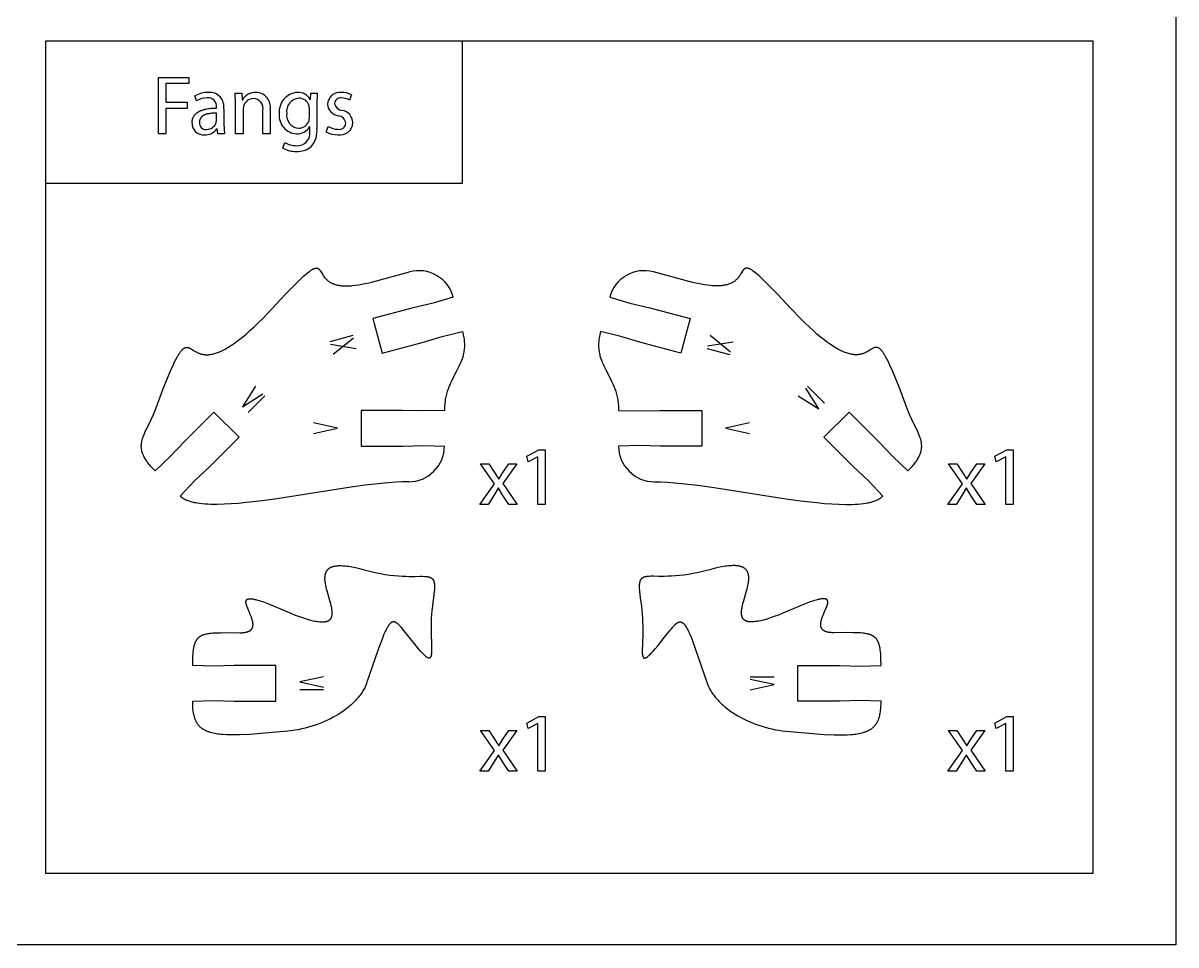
# Model space of a CAD drawing. Extents: x 2 to 317, y 2 to 152.
# Drawn here: x 219.9 to 316.8, y 1.7 to 79.2 of the extents above; entities that cross this region are included whole.
import ezdxf

# ---------------------------------------------------------------- set-up
doc = ezdxf.new("R2010")
doc.units = 0
doc.header["$MEASUREMENT"] = 0
doc.layers.add('DEFAULT', color=18, linetype='CONTINUOUS')

msp = doc.modelspace()

# ---------------------------------------------------------------- linework, layer by layer
at = {"layer": 'DEFAULT', "color": 6}
for p, q in [((234.503, 72.652), (234.362, 73.062)), ((237.784, 72.363), (237.756, 73.288)), ((237.756, 73.288), (238.306, 73.288)), ((238.306, 73.288), (238.342, 72.723)), ((238.342, 72.723), (238.356, 72.723)), ((244.057, 72.772), (244.071, 72.772)), ((244.071, 72.772), (244.099, 73.288)), ((244.099, 73.288), (244.643, 73.288)), ((244.643, 73.288), (244.614, 72.349)), ((247.521, 73.153), (247.366, 72.702)), ((236.169, 72.045), (236.169, 72.116)), ((236.783, 71.968), (236.783, 70.69)), ((237.784, 69.872), (237.784, 72.363)), ((238.448, 72.215), (238.405, 71.926)), ((238.405, 71.926), (238.405, 69.872)), ((240.071, 69.872), (240.071, 71.841)), ((240.692, 71.911), (240.692, 69.872)), ((244.001, 71.94), (243.965, 72.222)), ((244.001, 71.326), (244.001, 71.94)), ((244.614, 72.349), (244.614, 70.366)), ((236.147, 70.825), (236.183, 71.022)), ((236.183, 71.022), (236.183, 71.615)), ((243.951, 70.994), (244.001, 71.326)), ((236.225, 70.302), (236.204, 70.302)), ((236.275, 69.872), (236.225, 70.302)), ((236.839, 69.872), (236.275, 69.872)), ((236.783, 70.69), (236.839, 69.872)), ((238.405, 69.872), (237.784, 69.872)), ((240.692, 69.872), (240.071, 69.872)), ((244.008, 70.458), (243.994, 70.458)), ((244.008, 70.077), (244.008, 70.458)), ((245.404, 70.034), (245.56, 70.507)), ((241.75, 68.679), (241.905, 69.152)), ((259.533, 40.462), (258.376, 42.135)), ((258.376, 42.135), (259.067, 42.135)), ((259.067, 42.135), (259.555, 41.401)), ((261.411, 42.135), (260.246, 40.483)), ((260.26, 41.408), (260.74, 42.135)), ((260.74, 42.135), (261.411, 42.135)), ((298.878, 40.462), (297.721, 42.135)), ((297.721, 42.135), (298.412, 42.135)), ((298.412, 42.135), (298.9, 41.401)), ((300.756, 42.135), (299.591, 40.483)), ((299.605, 41.408), (300.085, 42.135)), ((300.085, 42.135), (300.756, 42.135)), ((259.555, 41.401), (259.9, 40.843)), ((259.9, 40.843), (259.921, 40.843)), ((259.921, 40.843), (260.26, 41.408)), ((298.9, 41.401), (299.245, 40.843)), ((299.245, 40.843), (299.267, 40.843)), ((299.267, 40.843), (299.605, 41.408)), ((258.32, 38.719), (259.533, 40.462)), ((259.858, 40.081), (259.498, 39.489)), ((259.872, 40.081), (259.858, 40.081)), ((260.239, 39.489), (259.872, 40.081)), ((260.246, 40.483), (261.445, 38.719)), ((297.665, 38.719), (298.878, 40.462)), ((299.203, 40.081), (298.843, 39.489)), ((299.217, 40.081), (299.203, 40.081)), ((299.584, 39.489), (299.217, 40.081)), ((299.591, 40.483), (300.791, 38.719)), ((259.498, 39.489), (259.004, 38.719)), ((260.74, 38.719), (260.239, 39.489)), ((298.843, 39.489), (298.349, 38.719)), ((300.085, 38.719), (299.584, 39.489)), ((259.004, 38.719), (258.32, 38.719)), ((261.445, 38.719), (260.74, 38.719)), ((298.349, 38.719), (297.665, 38.719)), ((300.791, 38.719), (300.085, 38.719)), ((259.533, 18.041), (258.376, 19.713)), ((258.376, 19.713), (259.067, 19.713)), ((259.067, 19.713), (259.555, 18.979)), ((261.411, 19.713), (260.246, 18.062)), ((260.26, 18.986), (260.74, 19.713)), ((260.74, 19.713), (261.411, 19.713)), ((298.878, 18.041), (297.721, 19.713)), ((297.721, 19.713), (298.412, 19.713)), ((298.412, 19.713), (298.9, 18.979)), ((300.756, 19.713), (299.591, 18.062)), ((299.605, 18.986), (300.085, 19.713)), ((300.085, 19.713), (300.756, 19.713)), ((259.555, 18.979), (259.9, 18.422)), ((259.9, 18.422), (259.921, 18.422)), ((259.921, 18.422), (260.26, 18.986)), ((298.9, 18.979), (299.245, 18.422)), ((299.245, 18.422), (299.267, 18.422)), ((299.267, 18.422), (299.605, 18.986)), ((258.32, 16.298), (259.533, 18.041)), ((259.858, 17.66), (259.498, 17.067)), ((259.872, 17.66), (259.858, 17.66)), ((260.239, 17.067), (259.872, 17.66)), ((260.246, 18.062), (261.445, 16.298)), ((297.665, 16.298), (298.878, 18.041)), ((299.203, 17.66), (298.843, 17.067)), ((299.217, 17.66), (299.203, 17.66)), ((299.584, 17.067), (299.217, 17.66)), ((299.591, 18.062), (300.791, 16.298)), ((259.498, 17.067), (259.004, 16.298)), ((260.74, 16.298), (260.239, 17.067)), ((298.843, 17.067), (298.349, 16.298)), ((300.085, 16.298), (299.584, 17.067)), ((259.004, 16.298), (258.32, 16.298)), ((261.445, 16.298), (260.74, 16.298)), ((298.349, 16.298), (297.665, 16.298)), ((300.791, 16.298), (300.085, 16.298))]:
    msp.add_line(p, q, dxfattribs=at)
at = {"layer": 'DEFAULT', "color": 1}
for p, q in [((249.317, 57.449), (252.404, 58.274)), ((275.996, 57.449), (272.909, 58.274)), ((254.401, 55.653), (252.701, 55.247)), ((256.08, 56.154), (254.401, 55.653)), ((269.233, 56.154), (270.912, 55.653)), ((270.912, 55.653), (272.613, 55.247)), ((252.701, 55.247), (249.317, 54.344)), ((249.317, 54.344), (250.094, 51.448)), ((272.613, 55.247), (275.996, 54.344)), ((275.996, 54.344), (275.22, 51.448)), ((250.094, 51.448), (253.477, 52.351)), ((253.477, 52.351), (255.152, 52.852)), ((255.152, 52.852), (256.856, 53.258)), ((270.161, 52.852), (268.457, 53.258)), ((271.837, 52.351), (270.161, 52.852)), ((275.22, 51.448), (271.837, 52.351)), ((248.333, 46.632), (248.333, 43.634)), ((251.833, 46.632), (248.333, 46.632)), ((253.583, 46.583), (251.833, 46.632)), ((255.332, 46.632), (253.583, 46.583)), ((269.981, 46.632), (271.731, 46.583)), ((271.731, 46.583), (273.481, 46.632)), ((273.481, 46.632), (276.98, 46.632)), ((276.98, 46.632), (276.98, 43.634)), ((235.954, 46.495), (233.481, 44.022)), ((238.074, 44.375), (235.954, 46.495)), ((287.239, 44.375), (289.359, 46.495)), ((289.359, 46.495), (291.832, 44.022)), ((233.481, 44.022), (232.278, 42.748)), ((235.601, 41.902), (238.074, 44.375)), ((248.333, 43.634), (251.833, 43.634)), ((251.833, 43.634), (253.583, 43.683)), ((253.583, 43.683), (255.332, 43.634)), ((271.731, 43.683), (269.981, 43.634)), ((273.481, 43.634), (271.731, 43.683)), ((276.98, 43.634), (273.481, 43.634)), ((289.712, 41.902), (287.239, 44.375)), ((291.832, 44.022), (293.035, 42.748)), ((232.278, 42.748), (231.005, 41.545)), ((293.035, 42.748), (294.309, 41.545)), ((234.328, 40.699), (235.601, 41.902)), ((290.985, 40.699), (289.712, 41.902)), ((233.125, 39.425), (234.328, 40.699)), ((292.188, 39.425), (290.985, 40.699)), ((235.919, 25.137), (234.17, 25.186)), ((237.669, 25.186), (235.919, 25.137)), ((241.169, 25.186), (237.669, 25.186)), ((241.169, 22.188), (241.169, 25.186)), ((285.046, 22.188), (285.046, 25.186)), ((285.046, 25.186), (288.546, 25.186)), ((288.546, 25.186), (290.296, 25.137)), ((290.296, 25.137), (292.046, 25.186)), ((234.17, 22.188), (235.919, 22.237)), ((235.919, 22.237), (237.669, 22.188)), ((237.669, 22.188), (241.169, 22.188)), ((288.546, 22.188), (285.046, 22.188)), ((290.296, 22.237), (288.546, 22.188)), ((292.046, 22.188), (290.296, 22.237))]:
    msp.add_line(p, q, dxfattribs=at)
at = {"layer": 'DEFAULT', "color": 250}
for p, q in [((247.631, 52.917), (245.702, 52.4)), ((247.689, 52.702), (245.991, 51.325)), ((277.452, 52.055), (279.611, 52.399)), ((279.38, 51.539), (277.682, 52.916)), ((245.76, 52.185), (247.919, 51.842)), ((277.394, 51.84), (279.323, 51.324)), ((285.866, 48.654), (287.278, 47.242)), ((240.235, 47.867), (238.823, 46.455)), ((281.05, 24.243), (283.046, 24.243)), ((245.165, 23.13), (243.169, 23.13))]:
    msp.add_line(p, q, dxfattribs=at)
at = {"layer": 'DEFAULT', "color": 6}
for points in [[(316.836, 1.693), (1.836, 1.693), (1.836, 151.693), (316.836, 151.693)], [(256.836, 65.693), (221.836, 65.693), (221.836, 77.693), (256.836, 77.693)], [(309.836, 7.693), (221.836, 7.693), (221.836, 77.693), (309.836, 77.693)], [(231.286, 74.628), (233.848, 74.628), (233.848, 74.113), (231.9, 74.113), (231.9, 72.532), (233.7, 72.532), (233.7, 72.024), (231.9, 72.024), (231.9, 69.872), (231.286, 69.872)], [(263.195, 42.727), (263.181, 42.727), (262.384, 42.297), (262.263, 42.77), (263.266, 43.306), (263.795, 43.306), (263.795, 38.719), (263.195, 38.719)], [(302.54, 42.727), (302.526, 42.727), (301.729, 42.297), (301.608, 42.77), (302.611, 43.306), (303.14, 43.306), (303.14, 38.719), (302.54, 38.719)], [(263.195, 20.306), (263.181, 20.306), (262.384, 19.876), (262.263, 20.348), (263.266, 20.885), (263.795, 20.885), (263.795, 16.298), (263.195, 16.298)], [(302.54, 20.306), (302.526, 20.306), (301.729, 19.876), (301.608, 20.348), (302.611, 20.885), (303.14, 20.885), (303.14, 16.298), (302.54, 16.298)]]:
    msp.add_lwpolyline(points, close=True, dxfattribs=at)
for points in [[(234.115, 70.775), (234.116, 70.814), (234.118, 70.852), (234.12, 70.889), (234.124, 70.926), (234.129, 70.962), (234.135, 70.998), (234.142, 71.033), (234.149, 71.067), (234.158, 71.101), (234.169, 71.135), (234.18, 71.167), (234.192, 71.2), (234.205, 71.231), (234.219, 71.262), (234.234, 71.293), (234.251, 71.323), (234.268, 71.352), (234.286, 71.381), (234.306, 71.409), (234.326, 71.437), (234.347, 71.464), (234.369, 71.491), (234.393, 71.516), (234.417, 71.542), (234.442, 71.566), (234.469, 71.591), (234.496, 71.614), (234.524, 71.637), (234.554, 71.659), (234.584, 71.681), (234.615, 71.702), (234.647, 71.723), (234.68, 71.742), (234.714, 71.762), (234.75, 71.78), (234.786, 71.798), (234.823, 71.816), (234.86, 71.833), (234.899, 71.849), (234.939, 71.864), (234.98, 71.879), (235.022, 71.893), (235.064, 71.907), (235.108, 71.92), (235.152, 71.933), (235.198, 71.944), (235.291, 71.966), (235.388, 71.985), (235.489, 72.001), (235.594, 72.015), (235.702, 72.027), (235.813, 72.035), (235.928, 72.041), (236.047, 72.045), (236.169, 72.045)], [(236.183, 71.615), (236.055, 71.616), (235.926, 71.613), (235.862, 71.61), (235.798, 71.606), (235.734, 71.601), (235.671, 71.594), (235.609, 71.586), (235.547, 71.576), (235.487, 71.565), (235.427, 71.553), (235.37, 71.538), (235.341, 71.53), (235.313, 71.522), (235.286, 71.513), (235.258, 71.504), (235.232, 71.495), (235.205, 71.484), (235.18, 71.474), (235.155, 71.463), (235.13, 71.451), (235.106, 71.439), (235.082, 71.426), (235.059, 71.413), (235.037, 71.399), (235.015, 71.384), (234.994, 71.369), (234.974, 71.354), (234.964, 71.346), (234.954, 71.338), (234.945, 71.329), (234.935, 71.321), (234.926, 71.312), (234.917, 71.304), (234.908, 71.295), (234.9, 71.286), (234.891, 71.276), (234.883, 71.267), (234.875, 71.257), (234.867, 71.248), (234.859, 71.238), (234.852, 71.228), (234.845, 71.218), (234.838, 71.207), (234.831, 71.197), (234.824, 71.186), (234.818, 71.175), (234.812, 71.164), (234.806, 71.153), (234.8, 71.142), (234.795, 71.13), (234.789, 71.119), (234.784, 71.107), (234.779, 71.095), (234.775, 71.082), (234.771, 71.07), (234.767, 71.057), (234.763, 71.045), (234.759, 71.032), (234.756, 71.018), (234.753, 71.005), (234.75, 70.992), (234.747, 70.978), (234.745, 70.964), (234.743, 70.95), (234.741, 70.936), (234.74, 70.921), (234.738, 70.906), (234.738, 70.892), (234.737, 70.877), (234.736, 70.861), (234.736, 70.846)]]:
    msp.add_lwpolyline(points, dxfattribs=at)
at = {"layer": 'DEFAULT', "color": 1}
for points in [[(240.851, 55.187), (241.981, 56.392), (242.862, 57.297), (243.219, 57.647), (243.528, 57.936), (243.665, 58.058), (243.792, 58.166), (243.909, 58.261), (244.017, 58.343), (244.067, 58.379), (244.115, 58.412), (244.162, 58.442), (244.206, 58.469), (244.248, 58.494), (244.289, 58.516), (244.308, 58.526), (244.327, 58.535), (244.346, 58.543), (244.365, 58.551), (244.382, 58.558), (244.4, 58.565), (244.417, 58.571), (244.434, 58.576), (244.45, 58.581), (244.466, 58.585), (244.482, 58.589), (244.497, 58.592), (244.512, 58.594), (244.526, 58.596), (244.541, 58.597), (244.555, 58.598), (244.568, 58.598), (244.582, 58.598), (244.595, 58.597), (244.608, 58.595), (244.62, 58.593), (244.633, 58.591), (244.645, 58.588), (244.657, 58.585), (244.668, 58.581), (244.68, 58.576), (244.691, 58.572), (244.702, 58.566), (244.712, 58.561), (244.723, 58.555), (244.733, 58.548), (244.744, 58.541), (244.754, 58.534), (244.764, 58.526), (244.773, 58.518), (244.783, 58.509), (244.793, 58.5), (244.802, 58.491), (244.811, 58.481), (244.82, 58.471), (244.83, 58.461), (244.839, 58.45), (244.857, 58.428), (244.874, 58.404), (244.892, 58.379), (244.909, 58.353), (244.927, 58.326), (245.075, 58.08), (245.118, 58.013), (245.163, 57.945), (245.187, 57.91), (245.212, 57.875), (245.238, 57.841), (245.265, 57.806), (245.294, 57.771), (245.324, 57.737), (245.355, 57.702), (245.387, 57.668), (245.421, 57.635), (245.457, 57.601), (245.494, 57.569), (245.533, 57.536), (245.574, 57.505), (245.617, 57.474), (245.661, 57.443), (245.708, 57.414), (245.756, 57.385), (245.807, 57.358), (245.86, 57.331), (245.915, 57.306), (245.973, 57.281), (246.033, 57.258), (246.096, 57.236), (246.161, 57.215), (246.229, 57.196), (246.299, 57.178), (246.372, 57.162), (246.448, 57.148), (246.528, 57.135), (246.61, 57.123), (246.695, 57.114), (246.783, 57.106), (246.874, 57.101), (246.969, 57.097), (247.067, 57.096), (247.169, 57.096), (247.274, 57.099), (247.383, 57.104), (247.495, 57.111), (247.611, 57.121), (247.854, 57.148), (248.113, 57.185), (248.388, 57.233), (248.68, 57.293), (248.99, 57.365), (249.317, 57.449)], [(284.463, 55.187), (283.332, 56.392), (282.452, 57.297), (282.094, 57.647), (281.785, 57.936), (281.648, 58.058), (281.521, 58.166), (281.404, 58.261), (281.297, 58.343), (281.246, 58.379), (281.198, 58.412), (281.152, 58.442), (281.107, 58.469), (281.065, 58.494), (281.025, 58.516), (281.005, 58.526), (280.986, 58.535), (280.967, 58.543), (280.949, 58.551), (280.931, 58.558), (280.914, 58.565), (280.896, 58.571), (280.88, 58.576), (280.863, 58.581), (280.847, 58.585), (280.832, 58.589), (280.816, 58.592), (280.802, 58.594), (280.787, 58.596), (280.773, 58.597), (280.759, 58.598), (280.745, 58.598), (280.732, 58.598), (280.718, 58.597), (280.706, 58.595), (280.693, 58.593), (280.681, 58.591), (280.669, 58.588), (280.657, 58.585), (280.645, 58.581), (280.634, 58.576), (280.623, 58.572), (280.612, 58.566), (280.601, 58.561), (280.59, 58.555), (280.58, 58.548), (280.57, 58.541), (280.56, 58.534), (280.55, 58.526), (280.54, 58.518), (280.53, 58.509), (280.521, 58.5), (280.511, 58.491), (280.502, 58.481), (280.493, 58.471), (280.484, 58.461), (280.475, 58.45), (280.457, 58.428), (280.439, 58.404), (280.422, 58.379), (280.404, 58.353), (280.387, 58.326), (280.238, 58.08), (280.196, 58.013), (280.151, 57.945), (280.127, 57.91), (280.101, 57.875), (280.075, 57.841), (280.048, 57.806), (280.02, 57.771), (279.99, 57.737), (279.959, 57.702), (279.926, 57.668), (279.892, 57.635), (279.856, 57.601), (279.819, 57.569), (279.78, 57.536), (279.739, 57.505), (279.697, 57.474), (279.652, 57.443), (279.606, 57.414), (279.557, 57.385), (279.506, 57.358), (279.453, 57.331), (279.398, 57.306), (279.34, 57.281), (279.28, 57.258), (279.218, 57.236), (279.153, 57.215), (279.085, 57.196), (279.014, 57.178), (278.941, 57.162), (278.865, 57.148), (278.786, 57.135), (278.704, 57.123), (278.619, 57.114), (278.53, 57.106), (278.439, 57.101), (278.344, 57.097), (278.246, 57.096), (278.145, 57.096), (278.04, 57.099), (277.931, 57.104), (277.819, 57.111), (277.703, 57.121), (277.459, 57.148), (277.2, 57.185), (276.925, 57.233), (276.633, 57.293), (276.323, 57.365), (275.996, 57.449)], [(231.005, 46.636), (231.731, 48.541), (232.306, 49.946), (232.546, 50.483), (232.656, 50.713), (232.76, 50.92), (232.858, 51.104), (232.95, 51.266), (232.995, 51.339), (233.038, 51.408), (233.08, 51.471), (233.121, 51.53), (233.161, 51.584), (233.2, 51.633), (233.22, 51.656), (233.239, 51.678), (233.258, 51.699), (233.276, 51.719), (233.295, 51.738), (233.313, 51.756), (233.331, 51.773), (233.349, 51.789), (233.367, 51.804), (233.384, 51.818), (233.402, 51.831), (233.419, 51.843), (233.436, 51.855), (233.454, 51.865), (233.471, 51.875), (233.487, 51.884), (233.504, 51.891), (233.521, 51.899), (233.537, 51.905), (233.554, 51.91), (233.57, 51.915), (233.586, 51.919), (233.603, 51.923), (233.619, 51.925), (233.635, 51.927), (233.651, 51.929), (233.667, 51.929), (233.683, 51.929), (233.699, 51.928), (233.715, 51.927), (233.731, 51.925), (233.747, 51.923), (233.763, 51.92), (233.779, 51.916), (233.795, 51.912), (233.812, 51.908), (233.828, 51.903), (233.844, 51.897), (233.86, 51.891), (233.876, 51.885), (233.893, 51.878), (233.909, 51.87), (233.942, 51.855), (233.976, 51.838), (234.01, 51.819), (234.079, 51.779), (234.225, 51.688), (234.385, 51.592), (234.471, 51.544), (234.515, 51.52), (234.561, 51.497), (234.609, 51.475), (234.657, 51.454), (234.707, 51.433), (234.759, 51.414), (234.812, 51.396), (234.866, 51.379), (234.922, 51.364), (234.98, 51.35), (235.01, 51.344), (235.04, 51.338), (235.07, 51.333), (235.101, 51.328), (235.132, 51.324), (235.164, 51.32), (235.196, 51.317), (235.229, 51.314), (235.263, 51.312), (235.296, 51.311), (235.331, 51.31), (235.365, 51.309), (235.401, 51.31), (235.437, 51.311), (235.473, 51.312), (235.51, 51.315), (235.547, 51.318), (235.586, 51.321), (235.663, 51.331), (235.743, 51.344), (235.826, 51.36), (235.911, 51.379), (235.998, 51.402), (236.088, 51.428), (236.181, 51.458), (236.276, 51.492), (236.374, 51.53), (236.474, 51.573), (236.578, 51.619), (236.684, 51.67), (236.793, 51.725), (236.905, 51.785), (237.021, 51.85), (237.139, 51.919), (237.261, 51.994), (237.386, 52.074), (237.514, 52.159), (237.78, 52.346), (238.06, 52.556), (238.354, 52.79), (238.663, 53.049), (238.987, 53.334), (239.327, 53.646), (239.683, 53.987), (240.055, 54.356), (240.851, 55.187)], [(294.309, 46.636), (293.583, 48.541), (293.007, 49.946), (292.767, 50.483), (292.657, 50.713), (292.554, 50.92), (292.456, 51.104), (292.363, 51.266), (292.319, 51.339), (292.276, 51.408), (292.233, 51.471), (292.192, 51.53), (292.152, 51.584), (292.113, 51.633), (292.094, 51.656), (292.075, 51.678), (292.056, 51.699), (292.037, 51.719), (292.019, 51.738), (292, 51.756), (291.982, 51.773), (291.964, 51.789), (291.947, 51.804), (291.929, 51.818), (291.911, 51.831), (291.894, 51.843), (291.877, 51.855), (291.86, 51.865), (291.843, 51.875), (291.826, 51.884), (291.809, 51.891), (291.793, 51.899), (291.776, 51.905), (291.76, 51.91), (291.743, 51.915), (291.727, 51.919), (291.711, 51.923), (291.695, 51.925), (291.678, 51.927), (291.662, 51.929), (291.646, 51.929), (291.63, 51.929), (291.614, 51.928), (291.598, 51.927), (291.582, 51.925), (291.566, 51.923), (291.55, 51.92), (291.534, 51.916), (291.518, 51.912), (291.502, 51.908), (291.486, 51.903), (291.47, 51.897), (291.453, 51.891), (291.437, 51.885), (291.421, 51.878), (291.404, 51.87), (291.371, 51.855), (291.338, 51.838), (291.304, 51.819), (291.235, 51.779), (291.088, 51.688), (290.929, 51.592), (290.843, 51.544), (290.798, 51.52), (290.752, 51.497), (290.705, 51.475), (290.656, 51.454), (290.606, 51.433), (290.555, 51.414), (290.502, 51.396), (290.447, 51.379), (290.391, 51.364), (290.333, 51.35), (290.304, 51.344), (290.274, 51.338), (290.243, 51.333), (290.213, 51.328), (290.181, 51.324), (290.149, 51.32), (290.117, 51.317), (290.084, 51.314), (290.051, 51.312), (290.017, 51.311), (289.983, 51.31), (289.948, 51.309), (289.913, 51.31), (289.877, 51.311), (289.84, 51.312), (289.803, 51.315), (289.766, 51.318), (289.728, 51.321), (289.65, 51.331), (289.57, 51.344), (289.488, 51.36), (289.403, 51.379), (289.315, 51.402), (289.225, 51.428), (289.133, 51.458), (289.038, 51.492), (288.94, 51.53), (288.839, 51.573), (288.736, 51.619), (288.629, 51.67), (288.52, 51.725), (288.408, 51.785), (288.293, 51.85), (288.174, 51.919), (288.053, 51.994), (287.928, 52.074), (287.8, 52.159), (287.534, 52.346), (287.254, 52.556), (286.959, 52.79), (286.65, 53.049), (286.326, 53.334), (285.987, 53.646), (285.631, 53.987), (285.259, 54.356), (284.463, 55.187)], [(256.856, 53.258), (256.89, 53.123), (256.92, 52.992), (256.946, 52.864), (256.967, 52.739), (256.984, 52.616), (256.998, 52.497), (257.008, 52.379), (257.014, 52.264), (257.016, 52.152), (257.015, 52.042), (257.011, 51.934), (257.004, 51.828), (256.994, 51.724), (256.98, 51.622), (256.964, 51.521), (256.946, 51.423), (256.924, 51.326), (256.901, 51.23), (256.875, 51.135), (256.847, 51.042), (256.817, 50.95), (256.785, 50.859), (256.751, 50.769), (256.715, 50.68), (256.64, 50.504), (256.559, 50.33), (256.385, 49.985), (256.019, 49.284), (255.929, 49.102), (255.842, 48.916), (255.759, 48.724), (255.68, 48.527), (255.642, 48.426), (255.606, 48.322), (255.572, 48.217), (255.539, 48.11), (255.509, 48.001), (255.48, 47.89), (255.454, 47.776), (255.43, 47.66), (255.408, 47.542), (255.389, 47.42), (255.372, 47.297), (255.358, 47.17), (255.347, 47.04), (255.339, 46.907), (255.334, 46.771), (255.332, 46.632)], [(268.457, 53.258), (268.423, 53.123), (268.393, 52.992), (268.368, 52.864), (268.346, 52.739), (268.329, 52.616), (268.315, 52.497), (268.306, 52.379), (268.3, 52.264), (268.297, 52.152), (268.298, 52.042), (268.302, 51.934), (268.31, 51.828), (268.32, 51.724), (268.333, 51.622), (268.349, 51.521), (268.368, 51.423), (268.389, 51.326), (268.413, 51.23), (268.439, 51.135), (268.467, 51.042), (268.497, 50.95), (268.529, 50.859), (268.563, 50.769), (268.598, 50.68), (268.674, 50.504), (268.755, 50.33), (268.928, 49.985), (269.294, 49.284), (269.384, 49.102), (269.471, 48.916), (269.555, 48.724), (269.634, 48.527), (269.671, 48.426), (269.707, 48.322), (269.741, 48.217), (269.774, 48.11), (269.805, 48.001), (269.833, 47.89), (269.86, 47.776), (269.884, 47.66), (269.906, 47.542), (269.925, 47.42), (269.942, 47.297), (269.955, 47.17), (269.966, 47.04), (269.975, 46.907), (269.979, 46.771), (269.981, 46.632)], [(231.005, 41.545), (230.816, 41.741), (230.729, 41.835), (230.646, 41.928), (230.569, 42.02), (230.495, 42.109), (230.427, 42.197), (230.362, 42.284), (230.302, 42.369), (230.247, 42.452), (230.195, 42.534), (230.147, 42.615), (230.104, 42.695), (230.064, 42.773), (230.028, 42.851), (230.011, 42.889), (229.995, 42.927), (229.98, 42.965), (229.966, 43.003), (229.953, 43.04), (229.941, 43.077), (229.93, 43.114), (229.919, 43.151), (229.909, 43.187), (229.9, 43.224), (229.892, 43.26), (229.885, 43.296), (229.879, 43.332), (229.873, 43.367), (229.868, 43.403), (229.864, 43.438), (229.86, 43.474), (229.857, 43.509), (229.855, 43.544), (229.854, 43.579), (229.853, 43.614), (229.853, 43.649), (229.854, 43.683), (229.855, 43.718), (229.857, 43.752), (229.86, 43.787), (229.863, 43.821), (229.867, 43.856), (229.877, 43.924), (229.889, 43.993), (229.903, 44.062), (229.919, 44.13), (229.937, 44.199), (229.958, 44.268), (229.98, 44.337), (230.004, 44.407), (230.03, 44.477), (230.086, 44.618), (230.148, 44.761), (230.215, 44.908), (230.361, 45.211), (230.683, 45.872), (230.847, 46.239), (230.927, 46.434), (231.005, 46.636)], [(294.309, 41.545), (294.497, 41.741), (294.585, 41.835), (294.667, 41.928), (294.745, 42.02), (294.818, 42.109), (294.887, 42.197), (294.951, 42.284), (295.011, 42.369), (295.067, 42.452), (295.118, 42.534), (295.166, 42.615), (295.21, 42.695), (295.25, 42.773), (295.286, 42.851), (295.302, 42.889), (295.318, 42.927), (295.333, 42.965), (295.347, 43.003), (295.36, 43.04), (295.372, 43.077), (295.384, 43.114), (295.394, 43.151), (295.404, 43.187), (295.413, 43.224), (295.421, 43.26), (295.428, 43.296), (295.435, 43.332), (295.441, 43.367), (295.446, 43.403), (295.45, 43.438), (295.453, 43.474), (295.456, 43.509), (295.458, 43.544), (295.46, 43.579), (295.46, 43.614), (295.46, 43.649), (295.459, 43.683), (295.458, 43.718), (295.456, 43.752), (295.453, 43.787), (295.45, 43.821), (295.446, 43.856), (295.437, 43.924), (295.425, 43.993), (295.411, 44.062), (295.394, 44.13), (295.376, 44.199), (295.356, 44.268), (295.333, 44.337), (295.309, 44.407), (295.284, 44.477), (295.227, 44.618), (295.165, 44.761), (295.098, 44.908), (294.952, 45.211), (294.631, 45.872), (294.467, 46.239), (294.387, 46.434), (294.309, 46.636)], [(252.334, 40.635), (251.797, 40.626), (251.228, 40.598), (250.629, 40.555), (250.004, 40.496), (248.685, 40.342), (247.293, 40.148), (241.447, 39.235), (240.03, 39.037), (238.675, 38.876), (238.028, 38.814), (237.405, 38.766), (236.809, 38.734), (236.243, 38.72), (235.972, 38.72), (235.709, 38.724), (235.456, 38.734), (235.211, 38.75), (234.976, 38.77), (234.752, 38.797), (234.537, 38.83), (234.433, 38.848), (234.333, 38.868), (234.235, 38.89), (234.14, 38.914), (234.047, 38.939), (233.958, 38.965), (233.871, 38.994), (233.788, 39.024), (233.707, 39.056), (233.63, 39.089), (233.592, 39.107), (233.555, 39.125), (233.519, 39.143), (233.484, 39.162), (233.45, 39.181), (233.416, 39.201), (233.383, 39.221), (233.351, 39.242), (233.32, 39.263), (233.29, 39.285), (233.26, 39.307), (233.231, 39.33), (233.203, 39.353), (233.176, 39.376), (233.15, 39.401), (233.125, 39.425)], [(272.98, 40.635), (273.516, 40.626), (274.085, 40.598), (274.684, 40.555), (275.309, 40.496), (276.628, 40.342), (278.02, 40.148), (283.866, 39.235), (285.284, 39.037), (286.639, 38.876), (287.286, 38.814), (287.909, 38.766), (288.504, 38.734), (289.07, 38.72), (289.341, 38.72), (289.604, 38.724), (289.858, 38.734), (290.102, 38.75), (290.337, 38.77), (290.562, 38.797), (290.777, 38.83), (290.88, 38.848), (290.981, 38.868), (291.079, 38.89), (291.174, 38.914), (291.266, 38.939), (291.355, 38.965), (291.442, 38.994), (291.526, 39.024), (291.606, 39.056), (291.684, 39.089), (291.721, 39.107), (291.758, 39.125), (291.794, 39.143), (291.829, 39.162), (291.864, 39.181), (291.897, 39.201), (291.93, 39.221), (291.962, 39.242), (291.993, 39.263), (292.024, 39.285), (292.053, 39.307), (292.082, 39.33), (292.11, 39.353), (292.137, 39.376), (292.163, 39.401), (292.188, 39.425)], [(241.564, 29.942), (242.415, 29.581), (242.798, 29.43), (243.154, 29.298), (243.482, 29.184), (243.786, 29.088), (244.064, 29.01), (244.195, 28.976), (244.319, 28.947), (244.438, 28.922), (244.551, 28.901), (244.659, 28.883), (244.761, 28.87), (244.858, 28.86), (244.95, 28.853), (244.994, 28.851), (245.037, 28.85), (245.079, 28.85), (245.119, 28.851), (245.158, 28.852), (245.196, 28.855), (245.233, 28.858), (245.268, 28.862), (245.303, 28.867), (245.336, 28.872), (245.368, 28.879), (245.4, 28.886), (245.43, 28.894), (245.459, 28.903), (245.486, 28.912), (245.513, 28.922), (245.539, 28.933), (245.564, 28.945), (245.588, 28.957), (245.611, 28.97), (245.632, 28.984), (245.653, 28.998), (245.673, 29.013), (245.692, 29.029), (245.71, 29.046), (245.727, 29.063), (245.744, 29.08), (245.759, 29.099), (245.773, 29.118), (245.787, 29.137), (245.8, 29.158), (245.812, 29.178), (245.823, 29.2), (245.834, 29.222), (245.843, 29.244), (245.852, 29.267), (245.86, 29.291), (245.868, 29.315), (245.874, 29.339), (245.88, 29.364), (245.885, 29.39), (245.89, 29.416), (245.894, 29.443), (245.897, 29.47), (245.9, 29.498), (245.902, 29.526), (245.903, 29.554), (245.904, 29.583), (245.904, 29.612), (245.904, 29.642), (245.901, 29.703), (245.897, 29.765), (245.89, 29.829), (245.882, 29.894), (245.872, 29.961), (245.86, 30.029), (245.847, 30.098), (245.816, 30.239), (245.781, 30.384), (245.742, 30.533), (245.655, 30.837), (245.476, 31.459), (245.435, 31.613), (245.398, 31.766), (245.364, 31.917), (245.336, 32.065), (245.325, 32.138), (245.314, 32.21), (245.306, 32.281), (245.299, 32.351), (245.295, 32.42), (245.292, 32.487), (245.292, 32.553), (245.293, 32.586), (245.294, 32.618), (245.296, 32.65), (245.299, 32.682), (245.302, 32.713), (245.306, 32.744), (245.31, 32.774), (245.315, 32.804), (245.321, 32.834), (245.328, 32.863), (245.335, 32.891), (245.343, 32.92), (245.352, 32.948), (245.362, 32.975), (245.372, 33.002), (245.383, 33.028), (245.395, 33.054), (245.408, 33.079), (245.421, 33.104), (245.436, 33.129), (245.451, 33.152), (245.467, 33.176), (245.484, 33.199), (245.502, 33.221), (245.521, 33.242), (245.541, 33.263), (245.562, 33.284), (245.583, 33.304), (245.606, 33.323), (245.63, 33.342), (245.655, 33.36), (245.68, 33.377), (245.707, 33.394), (245.735, 33.41), (245.764, 33.425), (245.794, 33.44), (245.825, 33.454), (245.857, 33.468), (245.89, 33.48), (245.924, 33.492), (245.96, 33.504), (245.996, 33.514), (246.034, 33.524), (246.073, 33.533), (246.114, 33.541), (246.155, 33.549), (246.198, 33.556), (246.242, 33.562), (246.287, 33.567), (246.333, 33.571), (246.381, 33.575), (246.43, 33.578), (246.532, 33.581), (246.64, 33.581), (246.753, 33.577), (246.871, 33.569), (246.995, 33.559), (247.125, 33.544), (247.261, 33.525), (247.403, 33.503), (247.552, 33.477), (247.867, 33.413), (248.208, 33.332), (248.577, 33.234)], [(248.577, 33.234), (249.06, 33.106), (249.519, 32.999), (249.954, 32.912), (250.366, 32.841), (250.755, 32.786), (251.122, 32.744), (251.466, 32.714), (251.79, 32.694), (252.092, 32.682), (252.375, 32.676), (252.879, 32.677), (253.308, 32.682), (253.495, 32.681), (253.665, 32.676), (253.743, 32.672), (253.817, 32.665), (253.852, 32.661), (253.887, 32.657), (253.92, 32.652), (253.953, 32.646), (253.984, 32.64), (254.014, 32.633), (254.044, 32.625), (254.072, 32.617), (254.099, 32.608), (254.113, 32.603), (254.126, 32.599), (254.139, 32.593), (254.151, 32.588), (254.164, 32.582), (254.176, 32.577), (254.188, 32.571), (254.199, 32.565), (254.211, 32.558), (254.222, 32.552), (254.233, 32.545), (254.244, 32.538), (254.254, 32.53), (254.265, 32.523), (254.275, 32.515), (254.284, 32.507), (254.294, 32.499), (254.303, 32.49), (254.312, 32.482), (254.321, 32.473), (254.33, 32.463), (254.338, 32.454), (254.347, 32.444), (254.355, 32.434), (254.362, 32.424), (254.37, 32.413), (254.377, 32.402), (254.384, 32.391), (254.391, 32.38), (254.398, 32.368), (254.405, 32.356), (254.411, 32.344), (254.417, 32.331), (254.423, 32.318), (254.428, 32.305), (254.434, 32.291), (254.439, 32.278), (254.444, 32.263), (254.449, 32.249), (254.453, 32.234), (254.458, 32.219), (254.462, 32.203), (254.469, 32.172), (254.476, 32.138), (254.482, 32.103), (254.488, 32.067), (254.492, 32.03), (254.496, 31.991), (254.499, 31.95), (254.501, 31.908), (254.503, 31.864), (254.503, 31.819), (254.503, 31.724), (254.499, 31.622), (254.492, 31.513), (254.483, 31.396), (254.456, 31.142), (254.418, 30.856), (254.371, 30.537)], [(277.639, 33.234), (277.155, 33.106), (276.696, 32.999), (276.261, 32.912), (275.849, 32.841), (275.46, 32.786), (275.094, 32.744), (274.749, 32.714), (274.425, 32.694), (274.123, 32.682), (273.841, 32.676), (273.336, 32.677), (272.907, 32.682), (272.72, 32.681), (272.551, 32.676), (272.472, 32.672), (272.398, 32.665), (272.363, 32.661), (272.328, 32.657), (272.295, 32.652), (272.263, 32.646), (272.231, 32.64), (272.201, 32.633), (272.172, 32.625), (272.143, 32.617), (272.116, 32.608), (272.102, 32.603), (272.089, 32.599), (272.076, 32.593), (272.064, 32.588), (272.051, 32.582), (272.039, 32.577), (272.027, 32.571), (272.016, 32.565), (272.004, 32.558), (271.993, 32.552), (271.982, 32.545), (271.971, 32.538), (271.961, 32.53), (271.951, 32.523), (271.941, 32.515), (271.931, 32.507), (271.921, 32.499), (271.912, 32.49), (271.903, 32.482), (271.894, 32.473), (271.885, 32.463), (271.877, 32.454), (271.869, 32.444), (271.861, 32.434), (271.853, 32.424), (271.845, 32.413), (271.838, 32.402), (271.831, 32.391), (271.824, 32.38), (271.817, 32.368), (271.811, 32.356), (271.804, 32.344), (271.798, 32.331), (271.793, 32.318), (271.787, 32.305), (271.782, 32.291), (271.776, 32.278), (271.771, 32.263), (271.767, 32.249), (271.762, 32.234), (271.758, 32.219), (271.753, 32.203), (271.746, 32.172), (271.739, 32.138), (271.733, 32.103), (271.727, 32.067), (271.723, 32.03), (271.719, 31.991), (271.716, 31.95), (271.714, 31.908), (271.713, 31.864), (271.712, 31.819), (271.713, 31.724), (271.716, 31.622), (271.723, 31.513), (271.732, 31.396), (271.759, 31.142), (271.797, 30.856), (271.844, 30.537)], [(284.651, 29.942), (283.8, 29.581), (283.417, 29.43), (283.062, 29.298), (282.733, 29.184), (282.429, 29.088), (282.151, 29.01), (282.02, 28.976), (281.896, 28.947), (281.777, 28.922), (281.664, 28.901), (281.556, 28.883), (281.454, 28.87), (281.357, 28.86), (281.265, 28.853), (281.221, 28.851), (281.178, 28.85), (281.137, 28.85), (281.096, 28.851), (281.057, 28.852), (281.019, 28.855), (280.982, 28.858), (280.947, 28.862), (280.912, 28.867), (280.879, 28.872), (280.847, 28.879), (280.816, 28.886), (280.786, 28.894), (280.757, 28.903), (280.729, 28.912), (280.702, 28.922), (280.676, 28.933), (280.651, 28.945), (280.627, 28.957), (280.605, 28.97), (280.583, 28.984), (280.562, 28.998), (280.542, 29.013), (280.523, 29.029), (280.505, 29.046), (280.488, 29.063), (280.472, 29.08), (280.456, 29.099), (280.442, 29.118), (280.428, 29.137), (280.415, 29.158), (280.403, 29.178), (280.392, 29.2), (280.382, 29.222), (280.372, 29.244), (280.363, 29.267), (280.355, 29.291), (280.348, 29.315), (280.341, 29.339), (280.335, 29.364), (280.33, 29.39), (280.325, 29.416), (280.321, 29.443), (280.318, 29.47), (280.316, 29.498), (280.314, 29.526), (280.312, 29.554), (280.311, 29.583), (280.311, 29.612), (280.312, 29.642), (280.314, 29.703), (280.318, 29.765), (280.325, 29.829), (280.333, 29.894), (280.343, 29.961), (280.355, 30.029), (280.368, 30.098), (280.399, 30.239), (280.434, 30.384), (280.473, 30.533), (280.56, 30.837), (280.739, 31.459), (280.78, 31.613), (280.818, 31.766), (280.851, 31.917), (280.879, 32.065), (280.891, 32.138), (280.901, 32.21), (280.909, 32.281), (280.916, 32.351), (280.92, 32.42), (280.923, 32.487), (280.923, 32.553), (280.922, 32.586), (280.921, 32.618), (280.919, 32.65), (280.917, 32.682), (280.913, 32.713), (280.909, 32.744), (280.905, 32.774), (280.9, 32.804), (280.894, 32.834), (280.887, 32.863), (280.88, 32.891), (280.872, 32.92), (280.863, 32.948), (280.854, 32.975), (280.843, 33.002), (280.832, 33.028), (280.82, 33.054), (280.807, 33.079), (280.794, 33.104), (280.779, 33.129), (280.764, 33.152), (280.748, 33.176), (280.731, 33.199), (280.713, 33.221), (280.694, 33.242), (280.674, 33.263), (280.654, 33.284), (280.632, 33.304), (280.609, 33.323), (280.585, 33.342), (280.561, 33.36), (280.535, 33.377), (280.508, 33.394), (280.48, 33.41), (280.452, 33.425), (280.422, 33.44), (280.391, 33.454), (280.359, 33.468), (280.325, 33.48), (280.291, 33.492), (280.255, 33.504), (280.219, 33.514), (280.181, 33.524), (280.142, 33.533), (280.102, 33.541), (280.06, 33.549), (280.017, 33.556), (279.974, 33.562), (279.928, 33.567), (279.882, 33.571), (279.834, 33.575), (279.785, 33.578), (279.683, 33.581), (279.576, 33.581), (279.463, 33.577), (279.344, 33.569), (279.22, 33.559), (279.09, 33.544), (278.954, 33.525), (278.812, 33.503), (278.664, 33.477), (278.348, 33.413), (278.007, 33.332), (277.639, 33.234)], [(238.149, 27.942), (238.227, 27.942), (238.302, 27.945), (238.373, 27.949), (238.441, 27.955), (238.505, 27.963), (238.567, 27.972), (238.625, 27.982), (238.653, 27.988), (238.68, 27.994), (238.706, 28.001), (238.732, 28.008), (238.757, 28.015), (238.781, 28.023), (238.805, 28.031), (238.828, 28.039), (238.85, 28.048), (238.871, 28.057), (238.892, 28.066), (238.912, 28.076), (238.931, 28.086), (238.95, 28.096), (238.968, 28.107), (238.985, 28.117), (239.002, 28.129), (239.018, 28.14), (239.033, 28.152), (239.048, 28.164), (239.063, 28.176), (239.076, 28.189), (239.089, 28.202), (239.102, 28.215), (239.113, 28.229), (239.125, 28.243), (239.135, 28.257), (239.146, 28.271), (239.155, 28.285), (239.164, 28.3), (239.173, 28.315), (239.181, 28.33), (239.188, 28.346), (239.195, 28.362), (239.202, 28.378), (239.208, 28.394), (239.213, 28.41), (239.218, 28.427), (239.223, 28.443), (239.227, 28.46), (239.231, 28.478), (239.234, 28.495), (239.236, 28.513), (239.239, 28.53), (239.241, 28.548), (239.242, 28.566), (239.243, 28.585), (239.244, 28.603), (239.244, 28.622), (239.244, 28.641), (239.244, 28.659), (239.243, 28.679), (239.242, 28.698), (239.24, 28.717), (239.236, 28.756), (239.23, 28.796), (239.224, 28.836), (239.216, 28.877), (239.207, 28.918), (239.197, 28.959), (239.186, 29.001), (239.174, 29.043), (239.147, 29.127), (239.118, 29.213), (239.086, 29.299), (239.016, 29.472), (238.943, 29.643), (238.801, 29.972), (238.769, 30.05), (238.74, 30.126), (238.714, 30.199), (238.702, 30.235), (238.692, 30.269), (238.682, 30.303), (238.673, 30.337), (238.666, 30.369), (238.66, 30.4), (238.657, 30.416), (238.655, 30.431), (238.653, 30.446), (238.651, 30.46), (238.65, 30.475), (238.649, 30.489), (238.648, 30.503), (238.648, 30.517), (238.648, 30.53), (238.649, 30.543), (238.649, 30.556), (238.651, 30.568), (238.653, 30.581), (238.655, 30.593), (238.657, 30.604), (238.66, 30.616), (238.664, 30.627), (238.668, 30.638), (238.672, 30.648), (238.677, 30.658), (238.683, 30.668), (238.688, 30.678), (238.695, 30.687), (238.702, 30.696), (238.709, 30.704), (238.717, 30.712), (238.725, 30.72), (238.734, 30.728), (238.743, 30.735), (238.753, 30.742), (238.764, 30.748), (238.775, 30.754), (238.787, 30.76), (238.799, 30.765), (238.812, 30.77), (238.825, 30.774), (238.839, 30.779), (238.854, 30.782), (238.869, 30.786), (238.885, 30.789), (238.902, 30.791), (238.919, 30.793), (238.937, 30.795), (238.955, 30.796), (238.974, 30.797), (238.994, 30.798), (239.015, 30.798), (239.036, 30.797), (239.058, 30.796), (239.08, 30.795), (239.127, 30.791), (239.178, 30.785), (239.231, 30.778), (239.287, 30.768), (239.346, 30.757), (239.409, 30.743), (239.475, 30.728), (239.616, 30.69), (239.771, 30.645), (239.94, 30.59), (240.124, 30.527), (240.538, 30.372), (241.017, 30.178), (241.564, 29.942)], [(254.371, 30.537), (254.32, 30.174), (254.28, 29.82), (254.251, 29.475), (254.23, 29.139), (254.216, 28.814), (254.21, 28.5), (254.211, 27.911), (254.24, 26.912), (254.248, 26.518), (254.247, 26.349), (254.245, 26.273), (254.241, 26.202), (254.236, 26.136), (254.232, 26.106), (254.229, 26.076), (254.224, 26.048), (254.219, 26.022), (254.214, 25.997), (254.211, 25.985), (254.208, 25.973), (254.205, 25.962), (254.202, 25.951), (254.199, 25.941), (254.195, 25.93), (254.191, 25.921), (254.188, 25.911), (254.184, 25.902), (254.179, 25.894), (254.175, 25.885), (254.171, 25.878), (254.166, 25.87), (254.161, 25.863), (254.156, 25.856), (254.151, 25.85), (254.146, 25.844), (254.141, 25.839), (254.135, 25.834), (254.129, 25.829), (254.123, 25.824), (254.117, 25.821), (254.111, 25.817), (254.104, 25.814), (254.098, 25.811), (254.091, 25.809), (254.084, 25.807), (254.076, 25.806), (254.069, 25.805), (254.061, 25.804), (254.053, 25.804), (254.045, 25.804), (254.037, 25.805), (254.029, 25.806), (254.02, 25.807), (254.011, 25.809), (254.002, 25.811), (253.993, 25.814), (253.983, 25.817), (253.973, 25.821), (253.963, 25.825), (253.953, 25.829), (253.943, 25.834), (253.932, 25.84), (253.921, 25.846), (253.91, 25.852), (253.899, 25.859), (253.887, 25.866), (253.863, 25.881), (253.838, 25.899), (253.812, 25.918), (253.785, 25.939), (253.757, 25.962), (253.728, 25.987), (253.698, 26.014), (253.635, 26.073), (253.567, 26.14), (253.494, 26.215), (253.334, 26.389), (253.153, 26.596), (252.951, 26.836), (252.478, 27.421)], [(271.844, 30.537), (271.895, 30.174), (271.935, 29.82), (271.965, 29.475), (271.985, 29.139), (271.999, 28.814), (272.006, 28.5), (272.004, 27.911), (271.976, 26.912), (271.967, 26.518), (271.968, 26.349), (271.97, 26.273), (271.974, 26.202), (271.979, 26.136), (271.983, 26.106), (271.987, 26.076), (271.991, 26.048), (271.996, 26.022), (272.001, 25.997), (272.004, 25.985), (272.007, 25.973), (272.01, 25.962), (272.013, 25.951), (272.017, 25.941), (272.02, 25.93), (272.024, 25.921), (272.028, 25.911), (272.032, 25.902), (272.036, 25.894), (272.04, 25.885), (272.045, 25.878), (272.049, 25.87), (272.054, 25.863), (272.059, 25.856), (272.064, 25.85), (272.069, 25.844), (272.075, 25.839), (272.08, 25.834), (272.086, 25.829), (272.092, 25.824), (272.098, 25.821), (272.104, 25.817), (272.111, 25.814), (272.118, 25.811), (272.124, 25.809), (272.132, 25.807), (272.139, 25.806), (272.146, 25.805), (272.154, 25.804), (272.162, 25.804), (272.17, 25.804), (272.178, 25.805), (272.187, 25.806), (272.195, 25.807), (272.204, 25.809), (272.213, 25.811), (272.223, 25.814), (272.232, 25.817), (272.242, 25.821), (272.252, 25.825), (272.262, 25.829), (272.273, 25.834), (272.283, 25.84), (272.294, 25.846), (272.305, 25.852), (272.317, 25.859), (272.328, 25.866), (272.352, 25.881), (272.377, 25.899), (272.403, 25.918), (272.43, 25.939), (272.458, 25.962), (272.487, 25.987), (272.517, 26.014), (272.581, 26.073), (272.649, 26.14), (272.721, 26.215), (272.881, 26.389), (273.062, 26.596), (273.264, 26.836), (273.737, 27.421)], [(288.066, 27.942), (287.988, 27.942), (287.914, 27.945), (287.842, 27.949), (287.775, 27.955), (287.71, 27.963), (287.649, 27.972), (287.59, 27.982), (287.562, 27.988), (287.535, 27.994), (287.509, 28.001), (287.483, 28.008), (287.458, 28.015), (287.434, 28.023), (287.41, 28.031), (287.388, 28.039), (287.366, 28.048), (287.344, 28.057), (287.323, 28.066), (287.303, 28.076), (287.284, 28.086), (287.265, 28.096), (287.247, 28.107), (287.23, 28.117), (287.213, 28.129), (287.197, 28.14), (287.182, 28.152), (287.167, 28.164), (287.153, 28.176), (287.139, 28.189), (287.126, 28.202), (287.114, 28.215), (287.102, 28.229), (287.091, 28.243), (287.08, 28.257), (287.07, 28.271), (287.06, 28.285), (287.051, 28.3), (287.042, 28.315), (287.034, 28.33), (287.027, 28.346), (287.02, 28.362), (287.013, 28.378), (287.007, 28.394), (287.002, 28.41), (286.997, 28.427), (286.992, 28.443), (286.988, 28.46), (286.985, 28.478), (286.981, 28.495), (286.979, 28.513), (286.976, 28.53), (286.975, 28.548), (286.973, 28.566), (286.972, 28.585), (286.971, 28.603), (286.971, 28.622), (286.971, 28.641), (286.972, 28.659), (286.972, 28.679), (286.974, 28.698), (286.975, 28.717), (286.979, 28.756), (286.985, 28.796), (286.991, 28.836), (286.999, 28.877), (287.008, 28.918), (287.018, 28.959), (287.03, 29.001), (287.042, 29.043), (287.068, 29.127), (287.098, 29.213), (287.13, 29.299), (287.199, 29.472), (287.272, 29.643), (287.415, 29.972), (287.446, 30.05), (287.475, 30.126), (287.501, 30.199), (287.513, 30.235), (287.524, 30.269), (287.533, 30.303), (287.542, 30.337), (287.549, 30.369), (287.556, 30.4), (287.558, 30.416), (287.561, 30.431), (287.563, 30.446), (287.564, 30.46), (287.566, 30.475), (287.567, 30.489), (287.567, 30.503), (287.567, 30.517), (287.567, 30.53), (287.567, 30.543), (287.566, 30.556), (287.564, 30.568), (287.563, 30.581), (287.56, 30.593), (287.558, 30.604), (287.555, 30.616), (287.551, 30.627), (287.547, 30.638), (287.543, 30.648), (287.538, 30.658), (287.533, 30.668), (287.527, 30.678), (287.52, 30.687), (287.514, 30.696), (287.506, 30.704), (287.498, 30.712), (287.49, 30.72), (287.481, 30.728), (287.472, 30.735), (287.462, 30.742), (287.451, 30.748), (287.44, 30.754), (287.428, 30.76), (287.416, 30.765), (287.403, 30.77), (287.39, 30.774), (287.376, 30.779), (287.361, 30.782), (287.346, 30.786), (287.33, 30.789), (287.314, 30.791), (287.296, 30.793), (287.279, 30.795), (287.26, 30.796), (287.241, 30.797), (287.221, 30.798), (287.201, 30.798), (287.179, 30.797), (287.158, 30.796), (287.135, 30.795), (287.088, 30.791), (287.038, 30.785), (286.984, 30.778), (286.928, 30.768), (286.869, 30.757), (286.806, 30.743), (286.741, 30.728), (286.599, 30.69), (286.444, 30.645), (286.275, 30.59), (286.091, 30.527), (285.677, 30.372), (285.199, 30.178), (284.651, 29.942)], [(252.478, 27.421), (251.919, 28.132), (251.8, 28.278), (251.688, 28.41), (251.635, 28.47), (251.583, 28.526), (251.532, 28.578), (251.483, 28.626), (251.459, 28.649), (251.435, 28.67), (251.411, 28.69), (251.388, 28.709), (251.365, 28.727), (251.342, 28.744), (251.319, 28.759), (251.297, 28.774), (251.285, 28.781), (251.274, 28.787), (251.263, 28.793), (251.252, 28.799), (251.241, 28.805), (251.23, 28.81), (251.22, 28.815), (251.209, 28.82), (251.198, 28.824), (251.187, 28.828), (251.177, 28.832), (251.166, 28.835), (251.155, 28.838), (251.145, 28.841), (251.134, 28.843), (251.123, 28.845), (251.113, 28.847), (251.102, 28.849), (251.092, 28.85), (251.082, 28.85), (251.071, 28.851), (251.061, 28.851), (251.05, 28.851), (251.04, 28.85), (251.03, 28.849), (251.019, 28.848), (251.009, 28.847), (250.999, 28.845), (250.989, 28.842), (250.978, 28.84), (250.968, 28.837), (250.958, 28.833), (250.947, 28.83), (250.937, 28.826), (250.927, 28.821), (250.917, 28.817), (250.906, 28.812), (250.896, 28.806), (250.886, 28.8), (250.876, 28.794), (250.865, 28.787), (250.855, 28.781), (250.845, 28.773), (250.835, 28.766), (250.824, 28.757), (250.814, 28.749), (250.804, 28.74), (250.793, 28.731), (250.783, 28.721), (250.773, 28.711), (250.752, 28.69), (250.731, 28.668), (250.71, 28.643), (250.689, 28.618), (250.668, 28.59), (250.646, 28.561), (250.625, 28.531), (250.603, 28.498), (250.581, 28.464), (250.537, 28.391), (250.492, 28.312), (250.446, 28.225), (250.398, 28.131), (250.35, 28.03), (250.25, 27.807), (250.145, 27.553), (250.033, 27.269), (249.788, 26.604), (249.509, 25.804), (248.825, 23.773)], [(273.737, 27.421), (274.297, 28.132), (274.415, 28.278), (274.527, 28.41), (274.58, 28.47), (274.632, 28.526), (274.683, 28.578), (274.732, 28.626), (274.757, 28.649), (274.78, 28.67), (274.804, 28.69), (274.827, 28.709), (274.851, 28.727), (274.874, 28.744), (274.896, 28.759), (274.919, 28.774), (274.93, 28.781), (274.941, 28.787), (274.952, 28.793), (274.963, 28.799), (274.974, 28.805), (274.985, 28.81), (274.996, 28.815), (275.006, 28.82), (275.017, 28.824), (275.028, 28.828), (275.039, 28.832), (275.049, 28.835), (275.06, 28.838), (275.071, 28.841), (275.081, 28.843), (275.092, 28.845), (275.102, 28.847), (275.113, 28.849), (275.123, 28.85), (275.134, 28.85), (275.144, 28.851), (275.154, 28.851), (275.165, 28.851), (275.175, 28.85), (275.186, 28.849), (275.196, 28.848), (275.206, 28.847), (275.216, 28.845), (275.227, 28.842), (275.237, 28.84), (275.247, 28.837), (275.258, 28.833), (275.268, 28.83), (275.278, 28.826), (275.288, 28.821), (275.298, 28.817), (275.309, 28.812), (275.319, 28.806), (275.329, 28.8), (275.339, 28.794), (275.35, 28.787), (275.36, 28.781), (275.37, 28.773), (275.381, 28.766), (275.391, 28.757), (275.401, 28.749), (275.411, 28.74), (275.422, 28.731), (275.432, 28.721), (275.443, 28.711), (275.463, 28.69), (275.484, 28.668), (275.505, 28.643), (275.526, 28.618), (275.548, 28.59), (275.569, 28.561), (275.591, 28.531), (275.612, 28.498), (275.634, 28.464), (275.678, 28.391), (275.724, 28.312), (275.77, 28.225), (275.817, 28.131), (275.865, 28.03), (275.965, 27.807), (276.07, 27.553), (276.182, 27.269), (276.428, 26.604), (276.707, 25.804), (277.39, 23.773)], [(234.17, 25.186), (234.177, 25.711), (234.187, 25.947), (234.201, 26.166), (234.22, 26.368), (234.232, 26.463), (234.245, 26.554), (234.259, 26.642), (234.275, 26.725), (234.293, 26.805), (234.312, 26.882), (234.333, 26.955), (234.344, 26.99), (234.356, 27.025), (234.368, 27.058), (234.38, 27.091), (234.393, 27.123), (234.406, 27.154), (234.42, 27.184), (234.434, 27.214), (234.449, 27.243), (234.464, 27.271), (234.48, 27.298), (234.496, 27.325), (234.513, 27.351), (234.53, 27.376), (234.548, 27.4), (234.566, 27.424), (234.585, 27.447), (234.604, 27.469), (234.624, 27.491), (234.645, 27.512), (234.666, 27.532), (234.687, 27.552), (234.71, 27.571), (234.732, 27.59), (234.756, 27.608), (234.78, 27.625), (234.804, 27.642), (234.829, 27.658), (234.855, 27.673), (234.881, 27.688), (234.908, 27.703), (234.936, 27.717), (234.964, 27.73), (234.993, 27.743), (235.023, 27.755), (235.053, 27.767), (235.084, 27.779), (235.115, 27.789), (235.147, 27.8), (235.18, 27.81), (235.248, 27.828), (235.319, 27.845), (235.392, 27.86), (235.469, 27.874), (235.548, 27.886), (235.63, 27.897), (235.716, 27.906), (235.896, 27.922), (236.09, 27.933), (236.516, 27.944), (237, 27.946), (238.149, 27.942)], [(292.046, 25.186), (292.038, 25.711), (292.029, 25.947), (292.014, 26.166), (291.995, 26.368), (291.983, 26.463), (291.97, 26.554), (291.956, 26.642), (291.94, 26.725), (291.922, 26.805), (291.903, 26.882), (291.882, 26.955), (291.871, 26.99), (291.86, 27.025), (291.848, 27.058), (291.835, 27.091), (291.822, 27.123), (291.809, 27.154), (291.795, 27.184), (291.781, 27.214), (291.766, 27.243), (291.751, 27.271), (291.735, 27.298), (291.719, 27.325), (291.702, 27.351), (291.685, 27.376), (291.667, 27.4), (291.649, 27.424), (291.63, 27.447), (291.611, 27.469), (291.591, 27.491), (291.57, 27.512), (291.549, 27.532), (291.528, 27.552), (291.506, 27.571), (291.483, 27.59), (291.46, 27.608), (291.436, 27.625), (291.411, 27.642), (291.386, 27.658), (291.36, 27.673), (291.334, 27.688), (291.307, 27.703), (291.279, 27.717), (291.251, 27.73), (291.222, 27.743), (291.193, 27.755), (291.162, 27.767), (291.132, 27.779), (291.1, 27.789), (291.068, 27.8), (291.035, 27.81), (290.967, 27.828), (290.896, 27.845), (290.823, 27.86), (290.747, 27.874), (290.667, 27.886), (290.585, 27.897), (290.499, 27.906), (290.319, 27.922), (290.126, 27.933), (289.699, 27.944), (289.216, 27.946), (288.066, 27.942)], [(248.825, 23.773), (248.793, 23.681), (248.758, 23.589), (248.719, 23.498), (248.678, 23.406), (248.633, 23.315), (248.585, 23.225), (248.535, 23.135), (248.482, 23.045), (248.426, 22.955), (248.367, 22.867), (248.305, 22.778), (248.241, 22.69), (248.174, 22.603), (248.104, 22.517), (248.032, 22.431), (247.957, 22.345), (247.879, 22.261), (247.8, 22.177), (247.717, 22.094), (247.633, 22.012), (247.546, 21.93), (247.457, 21.85), (247.365, 21.77), (247.271, 21.691), (247.077, 21.537), (246.875, 21.387), (246.664, 21.24), (246.446, 21.099), (246.22, 20.962), (245.987, 20.831), (245.748, 20.704), (245.502, 20.584), (245.25, 20.469), (244.992, 20.36), (244.728, 20.258), (244.459, 20.162), (244.186, 20.073), (243.908, 19.991), (243.626, 19.916), (243.34, 19.849), (243.05, 19.79), (242.757, 19.739), (242.462, 19.696), (242.164, 19.662)], [(277.39, 23.773), (277.422, 23.681), (277.458, 23.589), (277.496, 23.498), (277.538, 23.406), (277.582, 23.315), (277.63, 23.225), (277.68, 23.135), (277.733, 23.045), (277.79, 22.955), (277.849, 22.867), (277.91, 22.778), (277.975, 22.69), (278.042, 22.603), (278.111, 22.517), (278.184, 22.431), (278.258, 22.345), (278.336, 22.261), (278.416, 22.177), (278.498, 22.094), (278.582, 22.012), (278.669, 21.93), (278.759, 21.85), (278.85, 21.77), (278.944, 21.691), (279.138, 21.537), (279.34, 21.387), (279.551, 21.24), (279.769, 21.099), (279.995, 20.962), (280.228, 20.831), (280.467, 20.704), (280.713, 20.584), (280.966, 20.469), (281.224, 20.36), (281.487, 20.258), (281.756, 20.162), (282.029, 20.073), (282.307, 19.991), (282.589, 19.916), (282.875, 19.849), (283.165, 19.79), (283.458, 19.739), (283.753, 19.696), (284.052, 19.662)], [(242.164, 19.662), (239.915, 19.458), (238.962, 19.393), (238.115, 19.356), (237.73, 19.349), (237.369, 19.351), (237.032, 19.361), (236.718, 19.38), (236.57, 19.392), (236.426, 19.408), (236.289, 19.425), (236.156, 19.446), (236.029, 19.468), (235.907, 19.493), (235.79, 19.521), (235.678, 19.552), (235.624, 19.568), (235.571, 19.585), (235.519, 19.602), (235.469, 19.62), (235.419, 19.639), (235.371, 19.659), (235.324, 19.679), (235.278, 19.701), (235.233, 19.722), (235.189, 19.745), (235.146, 19.768), (235.105, 19.792), (235.064, 19.817), (235.025, 19.842), (234.987, 19.868), (234.949, 19.895), (234.913, 19.923), (234.878, 19.951), (234.844, 19.981), (234.81, 20.011), (234.778, 20.042), (234.747, 20.073), (234.716, 20.106), (234.687, 20.139), (234.659, 20.173), (234.631, 20.208), (234.605, 20.243), (234.579, 20.28), (234.554, 20.317), (234.531, 20.355), (234.508, 20.394), (234.486, 20.434), (234.464, 20.474), (234.444, 20.516), (234.424, 20.558), (234.406, 20.602), (234.388, 20.646), (234.371, 20.691), (234.354, 20.736), (234.339, 20.783), (234.324, 20.831), (234.31, 20.879), (234.297, 20.929), (234.284, 20.979), (234.261, 21.083), (234.241, 21.19), (234.223, 21.301), (234.209, 21.416), (234.196, 21.535), (234.186, 21.657), (234.179, 21.784), (234.174, 21.914), (234.17, 22.188)], [(284.052, 19.662), (286.3, 19.458), (287.253, 19.393), (288.1, 19.356), (288.485, 19.349), (288.846, 19.351), (289.183, 19.361), (289.497, 19.38), (289.646, 19.392), (289.789, 19.408), (289.926, 19.425), (290.059, 19.446), (290.186, 19.468), (290.308, 19.493), (290.425, 19.521), (290.537, 19.552), (290.591, 19.568), (290.644, 19.585), (290.696, 19.602), (290.747, 19.62), (290.796, 19.639), (290.844, 19.659), (290.891, 19.679), (290.937, 19.701), (290.982, 19.722), (291.026, 19.745), (291.069, 19.768), (291.11, 19.792), (291.151, 19.817), (291.19, 19.842), (291.229, 19.868), (291.266, 19.895), (291.302, 19.923), (291.337, 19.951), (291.372, 19.981), (291.405, 20.011), (291.437, 20.042), (291.468, 20.073), (291.499, 20.106), (291.528, 20.139), (291.556, 20.173), (291.584, 20.208), (291.61, 20.243), (291.636, 20.28), (291.661, 20.317), (291.685, 20.355), (291.708, 20.394), (291.73, 20.434), (291.751, 20.474), (291.771, 20.516), (291.791, 20.558), (291.81, 20.602), (291.828, 20.646), (291.845, 20.691), (291.861, 20.736), (291.877, 20.783), (291.891, 20.831), (291.905, 20.879), (291.919, 20.929), (291.931, 20.979), (291.954, 21.083), (291.974, 21.19), (291.992, 21.301), (292.007, 21.416), (292.019, 21.535), (292.029, 21.657), (292.036, 21.784), (292.042, 21.914), (292.046, 22.188)]]:
    msp.add_lwpolyline(points, dxfattribs=at)
at = {"layer": 'DEFAULT', "color": 250}
for points in [[(239.447, 48.654), (238.351, 46.927), (240.077, 48.024)], [(285.079, 47.867), (286.806, 46.77), (285.709, 48.497)], [(244.336, 44.687), (246.333, 45.133), (244.336, 45.578)], [(280.977, 45.578), (278.98, 45.132), (280.977, 44.687)], [(245.165, 24.243), (243.169, 23.798), (245.165, 23.352)], [(281.05, 23.13), (283.046, 23.575), (281.05, 24.02)]]:
    msp.add_lwpolyline(points, dxfattribs=at)
at = {"layer": 'DEFAULT', "color": 6}
for centre, radius, start, end in [((235.456, 71.246), 2.12, 89.23008, 121.06057), ((235.398, 71.205), 1.702, 90.17067, 121.70812), ((235.471, 72.207), 0.704, 352.58842, 96.35368), ((235.586, 72.158), 1.212, 350.97391, 94.79943), ((239.452, 72.11), 1.256, 88.50661, 150.77855), ((239.294, 71.968), 0.882, 90.92747, 163.73892), ((239.256, 72.017), 0.834, 347.82725, 88.33486), ((239.472, 72.127), 1.238, 349.98181, 89.41293), ((243.083, 71.728), 1.64, 93.19542, 186.17716), ((243.18, 71.768), 1.113, 94.27008, 189.3671), ((243.059, 72.232), 1.135, 28.4219, 93.3755), ((243.103, 71.984), 0.895, 15.443, 90.3641), ((246.556, 72.319), 1.053, 83.12199, 177.62998), ((246.594, 72.406), 0.499, 81.46561, 176.88957), ((246.668, 71.569), 1.331, 58.35258, 90.00903), ((246.699, 71.664), 1.702, 61.08593, 90.56985), ((246.593, 72.477), 1.096, 185.94697, 260.16273), ((246.792, 72.562), 0.708, 190.43503, 266.14346), ((246.548, 70.779), 1.094, 2.37515, 79.64302), ((235.088, 70.765), 0.973, 179.37438, 274.21665), ((235.284, 70.801), 0.55, 175.33408, 273.98016), ((235.345, 71.102), 0.849, 268.47654, 340.96979), ((242.973, 71.411), 1.527, 174.73659, 267.49936), ((243.137, 71.426), 1.068, 171.32059, 267.49266), ((243.085, 71.266), 0.908, 270.31349, 342.51926), ((246.553, 70.874), 1.089, 260.02177, 357.37501), ((246.491, 70.8), 0.551, 258.18028, 356.72088), ((246.343, 70.698), 0.702, 5.76539, 84.8426), ((235.187, 71.066), 1.272, 268.79353, 323.09107), ((242.96, 71.104), 1.219, 267.49766, 327.97342), ((242.993, 69.909), 1.029, 265.16771, 9.39381), ((242.667, 70.118), 1.963, 318.06992, 7.25893), ((246.328, 71.748), 1.946, 241.66787, 271.05403), ((246.422, 71.887), 1.627, 237.98061, 268.43973), ((242.885, 70.809), 1.926, 239.39581, 270.64092), ((242.83, 70.602), 2.205, 240.65833, 271.44504), ((242.978, 70.205), 1.81, 267.07014, 309.40866)]:
    msp.add_arc(centre, radius, start, end, dxfattribs=at)
at = {"layer": 'DEFAULT', "color": 1}
for centre, radius, start, end in [((253.183, 55.378), 2.999, 14.99494, 105.05448), ((272.13, 55.378), 2.999, 74.94552, 165.00506), ((252.336, 43.631), 2.996, 269.95185, 0.04815), ((272.977, 43.631), 2.996, 179.95185, 270.04815)]:
    msp.add_arc(centre, radius, start, end, dxfattribs=at)

doc.saveas('drawing.dxf')
